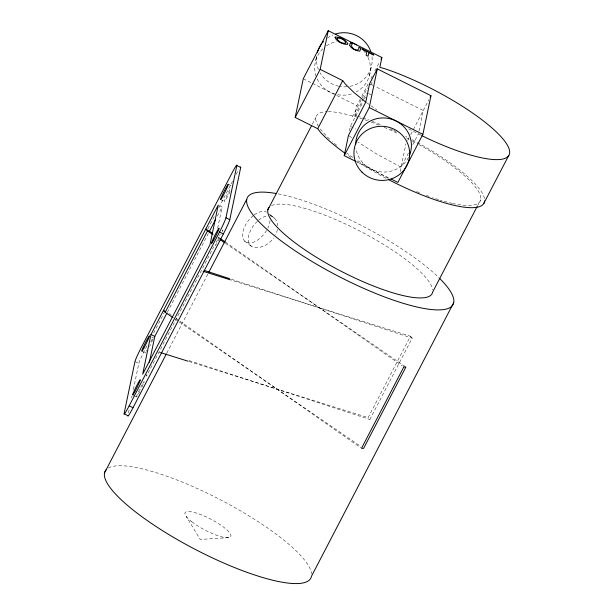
<?xml version="1.0" encoding="UTF-8"?>
<svg xmlns="http://www.w3.org/2000/svg" width="614" height="614" viewBox="0 0 614 614"><rect width="100%" height="100%" fill="white"/><g stroke="black" fill="none" stroke-linecap="round" stroke-linejoin="round"><path stroke-width="0.46" stroke-dasharray="3.07 2.3" d="M128.48 412.884L129.454 408.218M131.596 397.956L131.987 396.091M133.353 389.552L138.81 363.427A12.879 0.837 -63.5 0 1 145.234 349.197L147.437 344.961M146.892 374.287L146.508 376.129L213.795 246.705M217.648 228.239L222.091 206.995L219.789 205.843M315.703 60.625L316.678 55.974M349.412 130.866L350.348 126.369L362.889 102.239M356.642 115.877L354.869 115.34L356.903 105.577L361.293 97.142M369.444 75.652L371.194 67.294M400.144 171.659L405.969 143.768M418.971 131.081L423.269 110.489L374.724 86.236M153.607 333.095L164.184 312.741M207.824 228.815L214.869 215.245M218.837 207.616L232.506 181.337M167.3 312.38L208.269 233.573M217.348 216.113L222.091 206.995M166.77 353.127L207.862 274.097M312.349 124.181L315.88 117.397M361.73 96.298L368.308 83.65M370.94 78.584L372.253 76.059M374.885 70.994L379.705 61.722M352.313 116.967L367.456 87.84M354.869 115.34L363.196 99.314M363.634 98.478L366.266 93.412M370.649 84.978L373.281 79.92M364.624 98.915L365.491 97.25M407.696 140.437L408.993 137.943A96.598 23.178 27.5 0 0 405.601 136.254M410.728 134.612L412.892 130.452M413.322 129.623L428.825 99.806M408.433 153.024L401.08 167.169L377.165 154.314L358.123 142.149M412.761 144.704L418.38 133.89M477.592 205.652L480.678 199.719M410.444 336.257L412.171 338.122L369.881 419.477L368.154 417.612L410.444 336.257L231.301 280.145M228.7 537.657L200.264 539.437L186.211 516.435M357.525 116.146L361.07 117.213M159.003 352.098L160.822 352.666M189.012 361.5L368.154 417.612M231.371 279.24L412.171 338.122M189.074 360.595L369.881 419.477M270.168 215.76C274.635 216.872 277.597 221.193 277.712 225.691M420.958 135.164L408.44 128.81M370.465 84.11L373.872 85.814M368.423 93.474L372.276 95.4M303.255 78.769L311.636 82.959M312.472 83.381L335.95 95.101M336.787 95.523L356.903 105.577M350.348 126.369L355.744 129.063M356.811 161.912L389.506 178.244M228.316 184.231L231.386 185.766M220.603 199.558L224.44 201.469M151.804 337.017L153.339 337.784M141.773 351.147L145.61 353.058M134.98 361.516L138.81 363.427M133.384 395.447L136.446 396.974M217.724 237.994L219.298 239.076M225.599 243.397L405.908 367.018M175.427 319.349L178.582 321.506M179.365 322.051L360.464 446.209M218.208 237.058L219.774 238.155M225.254 241.993L402.247 365.875M168.865 313.478L171.997 315.673M175.911 318.413L179.042 320.608M179.825 321.153L360.733 447.775M366.512 102.599L370.227 105.217M370.971 105.738L376.904 109.914M349.212 135.886L352.183 137.973M268.855 213.879L274.688 218.308M270.337 215.007L272.631 216.75M244.564 241.056L251.817 246.559M278.242 193.894A115.916 27.822 27.5 0 1 438.918 277.705M271.603 205.536A92.307 22.15 27.5 0 1 361.239 231.77A92.307 22.15 27.5 0 1 432.678 289.762M108.279 468.029A115.916 27.822 27.5 0 1 220.902 500.019A115.916 27.822 27.5 0 1 311.559 573.783M257.343 221.309A18.251 10.292 -52.8 0 0 248.386 237.365A18.251 10.292 -52.8 0 0 253.82 247.204C260.298 248.662 266.821 245.293 271.281 240.765A17.936 12.687 -48.2 0 0 273.583 238.017M258.632 220.165A18.251 10.292 -52.8 0 1 267.85 215.721M277.405 229.513A17.936 12.687 -48.2 0 1 275.433 235.016M418.955 144.551A92.307 22.15 27.5 0 1 478.49 191.422A92.307 22.15 27.5 0 1 453.224 203.549M452.418 203.372A92.307 22.15 27.5 0 1 440.154 200.11M438.503 199.596A92.307 22.15 27.5 0 1 432.548 197.631M429.032 196.388A92.307 22.15 27.5 0 1 426.369 195.405M419.454 192.719A92.307 22.15 27.5 0 1 415.064 190.916M388.493 178.436A92.307 22.15 27.5 0 1 356.066 159.487M353.004 157.43A92.307 22.15 27.5 0 1 347.002 153.231M336.695 145.341A92.307 22.15 27.5 0 1 332.297 141.611M329.611 139.178A92.307 22.15 27.5 0 1 327.162 136.815L320.354 129.132A92.307 22.15 27.5 0 1 319.119 127.374M318.566 126.522A92.307 22.15 27.5 0 1 327.354 111.671M328.298 111.664A92.307 22.15 27.5 0 1 343.333 113.567L356.404 117.005A92.307 22.15 27.5 0 1 364.01 119.484M364.885 119.791A92.307 22.15 27.5 0 1 367.525 120.728M371.086 122.048A92.307 22.15 27.5 0 1 378.853 125.11M384.149 127.336A92.307 22.15 27.5 0 1 398.724 133.998M406.361 137.805A92.307 22.15 27.5 0 1 411.449 140.452M412.293 140.905A92.307 22.15 27.5 0 1 418.134 144.09M385.914 178.252A96.598 23.178 27.5 0 1 357.241 161.574M350.955 157.414A96.598 23.178 27.5 0 1 346.319 154.198M362.767 117.796A96.598 23.178 27.5 0 1 368.891 119.999M372.468 121.365A96.598 23.178 27.5 0 1 381.946 125.218M390.358 128.917A96.598 23.178 27.5 0 1 392.891 130.084M393.727 130.475A96.598 23.178 27.5 0 1 396.26 131.665M412.309 139.746A96.598 23.178 27.5 0 1 416.476 141.995M417.305 142.448A96.598 23.178 27.5 0 1 484.53 198.806M368.039 57.455A27.906 27.031 11.8 0 1 356.343 91.839M351.354 93.934A27.906 27.031 11.8 0 1 316.425 77.172M316.126 76.336A27.906 27.031 11.8 0 1 324.346 47.439M326.494 45.835A27.906 27.031 11.8 0 1 336.434 41.66M363.649 50.693A27.906 27.031 11.8 0 1 365.338 52.804M371.977 56.772A27.906 27.031 11.8 0 1 347.77 86.674M346.872 86.758A27.906 27.031 11.8 0 1 339.596 86.39M338.698 86.213A27.906 27.031 11.8 0 1 320.094 72.851M318.497 69.643A27.906 27.031 11.8 0 1 316.717 55.72M327.508 37.984A27.906 27.031 11.8 0 1 332.995 34.906M236.19 174.261A12.879 0.837 -63.5 0 1 238.854 169.479M222.153 230.994A8.588 0.56 -63.5 0 1 222.506 231.67M219.444 238.309A8.588 0.56 -63.5 0 1 217.947 241.195M216.627 243.551A8.588 0.56 -63.5 0 1 215.437 244.549A8.588 0.56 -63.5 0 1 218.799 237.096M219.559 235.615A8.588 0.56 -63.5 0 1 220.303 234.21M142.801 383.466A8.588 0.56 -63.5 0 1 143.991 382.468A8.588 0.56 -63.5 0 1 140.621 389.921M139.869 391.41A8.588 0.56 -63.5 0 1 136.861 396.629M136.584 396.951A8.588 0.56 -63.5 0 1 137.889 393.067A8.588 0.56 -63.5 0 1 142.179 384.556M230.066 191.438A8.588 0.56 -63.5 0 1 225.115 200.747A8.588 0.56 -63.5 0 1 225.691 197.992A8.588 0.56 -63.5 0 1 230.795 187.961M150.775 341.706A8.588 0.56 -63.5 0 1 153.116 338.698M152.794 339.55A8.588 0.56 -63.5 0 1 149.67 346.281M145.718 353.081A8.588 0.56 -63.5 0 1 145.825 352.144M146.155 351.292A8.588 0.56 -63.5 0 1 146.6 350.21M408.471 157.445A27.906 27.031 11.8 0 1 378.83 171.613A27.906 27.031 11.8 0 1 355.905 148.005M270.03 220.595A18.251 10.292 -52.8 0 1 267.788 228.147M266.545 230.457A18.251 10.292 -52.8 0 1 244.395 240.865A18.251 10.292 -52.8 0 1 253.643 215.353M254.303 214.854A18.251 10.292 -52.8 0 1 266.514 212.114M191.806 521.785A25.757 6.178 27.5 0 0 230.25 537.135A25.757 6.178 27.5 0 0 201.806 515.016A25.757 6.178 27.5 0 0 191.806 521.785"/><path stroke-width="0.92" d="M150.967 334.507L142.671 374.218L209.957 244.794L218.254 205.076L150.967 334.507L154.805 336.418L149.402 362.275M236.866 165.527A12.879 0.837 -63.5 0 0 231.754 173.486L141.404 347.286A12.879 0.837 -63.5 0 0 134.98 361.516L124.059 413.767A12.879 0.837 -63.5 0 0 129.178 405.808L219.528 232.015A12.879 0.837 -63.5 0 0 225.952 217.786L236.866 165.527L240.703 167.445L229.782 219.697A12.879 0.837 -63.5 0 1 223.366 233.926L133.008 407.727A12.879 0.837 -63.5 0 1 127.896 415.686L124.826 414.151M344.822 153.132A96.598 23.178 27.5 0 1 320.331 132.125L317.73 128.71L295.173 117.443L303.255 78.769L328.244 30.7L381.9 57.501L379.859 67.271L386.06 69.136A96.598 23.178 27.5 0 1 506.98 144.474A96.598 23.178 27.5 0 1 427.82 138.572L421.81 135.594M295.173 117.443L320.163 69.367L328.244 30.7M355.974 161.497L344.231 155.634L348.468 135.364L365.775 102.078L369.613 83.681L377.303 68.891L430.959 95.692L422.885 134.366L397.887 182.435L391.179 179.088M344.231 155.634L369.229 107.557L377.303 68.891M173.071 317.73L165.197 312.334L207.486 230.979L205.759 229.114L212.728 233.22M154.805 336.418L166.87 313.209M209.597 231.033L215.629 219.428M104.48 472.957L166.333 353.979M208.745 272.401L246.744 199.312M267.819 209.842L311.467 125.878M317.73 128.71L342.719 80.634L320.163 69.367M381.018 59.19L381.9 57.501M430.107 97.334L430.959 95.692M477.147 206.504L432.617 292.164A92.307 22.15 27.5 0 1 340.678 271.012A92.307 22.15 27.5 0 1 268.94 207.486M483.763 203.51L508.753 155.434M453.692 302.694L311.436 576.331A115.916 27.822 27.5 0 1 195.298 549.415A115.916 27.822 27.5 0 1 106.138 469.71M203.119 271.311L230.396 279.861M160.822 352.666L188.099 361.209M204.109 270.36L229.552 278.649M369.229 107.557L422.885 134.366M225.952 217.786L229.782 219.697M219.528 232.015L223.366 233.926M164.997 311.237L163.47 310.469L165.197 312.334M129.178 405.808L133.008 407.727M207.486 230.979L212.997 234.755M220.088 239.613L224.808 242.852M220.556 238.7L225.254 241.993M365.775 102.078L354.086 92.63L345.329 84.049L342.719 80.634M439.532 278.303A115.916 27.822 27.5 0 1 410.382 305.365A115.916 27.822 27.5 0 1 271.388 233.174A115.916 27.822 27.5 0 1 276.315 193.54M484.623 200.878A96.598 23.178 27.5 0 1 388.424 179.564M317.453 52.259A27.906 27.031 11.8 0 1 321.252 44.3M322.327 42.88A27.906 27.031 11.8 0 1 323.494 41.537M335.543 33.985A27.906 27.031 11.8 0 1 370.772 51.576M350.84 42.397A27.906 27.031 11.8 0 1 356.673 44.968M355.844 141.819A27.906 27.031 11.8 0 1 390.512 118.878A27.906 27.031 11.8 0 1 409.231 155.849M355.69 144.467A27.906 27.031 11.8 0 1 355.759 142.701M240.258 167.361A12.879 0.837 -63.5 0 1 240.703 167.445M336.994 38.505C338.061 41.552 342.612 43.855 345.705 43.264C345.528 39.971 340.125 37.592 337.147 38.183L336.994 38.505M349.719 45.405C351.216 48.92 356.181 50.686 359.804 51.231L360.779 48.191L358.837 47.224C359.674 53.548 348.836 47.854 352.175 43.893L350.233 42.926L349.719 45.405M362.068 48.836L361.968 49.304L366.865 51.753L366.136 55.26L368.07 56.227L368.807 52.72L373.696 55.168L373.796 54.692L362.068 48.836M335.19 37.086L334.975 37.5C336.879 41.752 343.126 44.791 347.662 44.346L347.869 43.939C345.966 39.687 339.742 36.656 335.19 37.086M403.805 366.972L361.508 448.32L363.618 448.374L405.908 367.018L403.805 366.972M361.968 172.12A27.906 27.031 11.8 0 0 408.678 160.876A27.906 27.031 11.8 0 0 374.778 127.083A27.906 27.031 11.8 0 0 361.968 172.12M213.641 240.143A8.588 0.56 -63.5 0 0 219.144 228.132A8.588 0.56 -63.5 0 0 213.081 239.092A8.588 0.56 -63.5 0 0 213.641 240.143M134.819 391.755A8.588 0.56 -63.5 0 0 140.33 379.744A8.588 0.56 -63.5 0 0 134.266 390.704A8.588 0.56 -63.5 0 0 134.819 391.755M222.813 196.25A8.588 0.56 -63.5 0 0 228.316 184.231A8.588 0.56 -63.5 0 0 222.253 195.198A8.588 0.56 -63.5 0 0 222.813 196.25M143.876 348.069A8.588 0.56 -63.5 0 0 149.501 335.873A8.588 0.56 -63.5 0 0 143.538 346.58A8.588 0.56 -63.5 0 0 143.876 348.069"/></g></svg>
